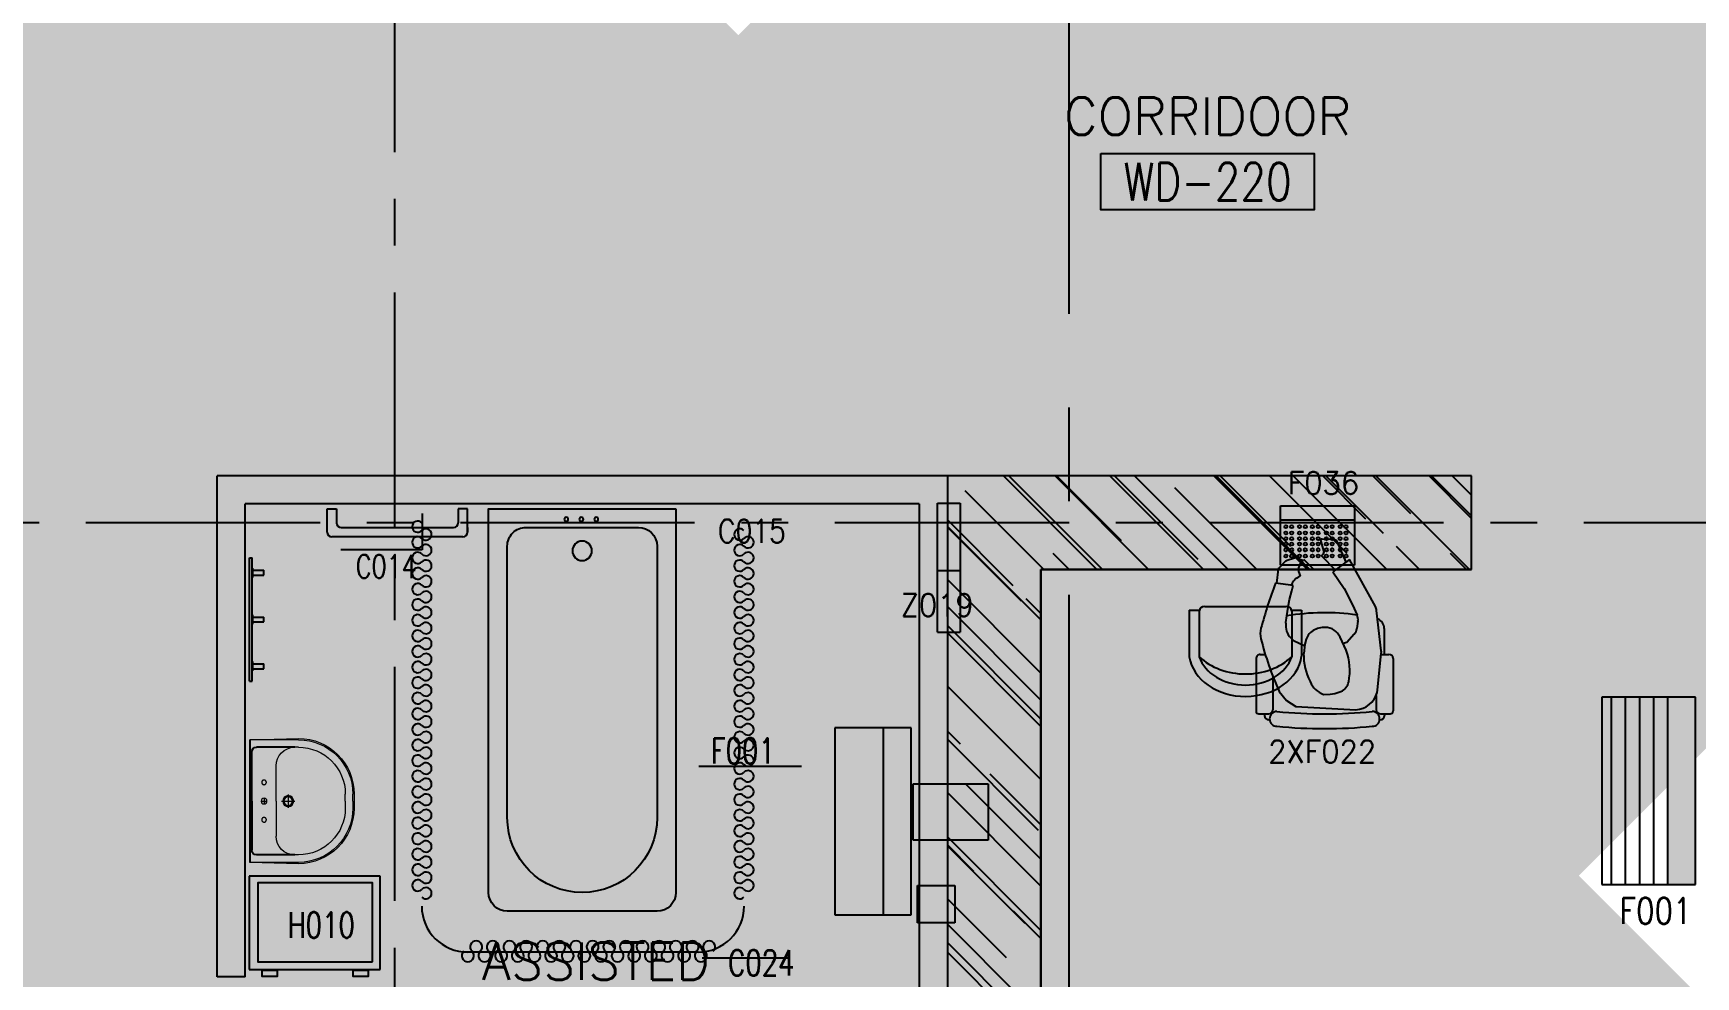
# Model space of a CAD drawing. Extents: x 88852.7 to 88945.7, y 39921.6 to 40001.1.
# Drawn here: x 88911.68 to 88920.56, y 39974.07 to 39979.11 of the extents above; entities that cross this region are included whole.
import ezdxf
from ezdxf.enums import TextEntityAlignment as Align

# ---------------------------------------------------------------- set-up
doc = ezdxf.new("R2010")
doc.units = 0
doc.header["$MEASUREMENT"] = 0
for name, pattern in [('CENTER', [2, 1.25, -0.25, 0.25, -0.25]), ('CENTERX2', [4, 2.5, -0.5, 0.5, -0.5]), ('DASHED', [0.75, 0.5, -0.25]), ('HIDDEN', [0.375, 0.25, -0.125])]:
    doc.linetypes.add(name, pattern=pattern)
doc.layers.get('0').update_dxf_attribs({"linetype": 'CONTINUOUS'})
for name, color, linetype in [('A-FUR-ACCES', 11, 'CONTINUOUS'), ('A-TEXT', 7, 'CONTINUOUS'), ('AXES', 11, 'CENTERX2'), ('AXES1', 11, 'CENTER'), ('COUNTER', 3, 'CONTINUOUS'), ('FIX', 3, 'CONTINUOUS'), ('FMCHAIR', 3, 'CONTINUOUS'), ('MEDICAL', 4, 'CONTINUOUS'), ('NON-MEDICAL', 4, 'CONTINUOUS'), ('RM-BOX', 4, 'CONTINUOUS'), ('RM-NAME', 2, 'CONTINUOUS'), ('RM-NO', 2, 'CONTINUOUS'), ('WALL', 4, 'CONTINUOUS')]:
    doc.layers.add(name, color=color, linetype=linetype)
doc.styles.add('ROMANS', font='ROMANS.shx', dxfattribs={"width": 0.6})
doc.dimstyles.new('DIM-OUT', dxfattribs={"dimscale": 0, "dimtxt": 0.24, "dimasz": 0.08, "dimexe": 0.02, "dimexo": 0.02, "dimgap": 0.05, "dimtad": 1, "dimdec": 0, "dimlfac": 1000, "dimzin": 0, "dimdsep": 46, "dimtxsty": 'ROMANS', "dimblk1": 'ARCHTICK', "dimblk2": 'ARCHTICK', "dimsah": 1, "dimcen": 0.01, "dimdle": 0.08, "dimclrd": 4, "dimclre": 4, "dimclrt": 2, "dimadec": 0, "dimazin": 0, "dimtp": 2, "dimtm": 2, "dimtfac": 0.1142857142857143, "dimtdec": 0, "dimtix": 1, "dimtmove": 2, "dimatfit": 3, "dimldrblk": 'ARCHTICK', "dimfxl": 0, "dimtolj": 1, "dimtzin": 0, "dimarcsym": 0})

# ---------------------------------------------------------------- blocks, each defined once
blk = doc.blocks.new('BTUB1')
at = {"layer": 'FIX'}
for points in [[(-500, -24.99999999994179), (-500.000000000422, -2074.999999999913, 0.4142135623731533), (-400.000000000422, -2174.999999999942), (399.9999999995925, -2174.999999999942, 0.4142135623730383), (499.9999999995925, -2074.999999999971), (500, -25.00000000005821)], [(-400.0000000003492, -1674.999999999884, 1.000000000000145), (399.999999999709, -1675.000000000058), (400.0000000000146, -224.9999999999709, 0.4142135623731539), (300.0000000000146, -124.9999999999418), (-300.0000000000582, -124.9999999999418, 0.4142135623730362), (-400.0000000000582, -224.9999999999127)]]:
    blk.add_lwpolyline(points, format="xyb", close=True, dxfattribs=at)
for centre, radius in [((-74.9795591521397, -81.48648175463313), 10.95359887008505), ((4.77570175024448, -81.48648175463313), 10.95359887008505), ((85.26771762718272, -81.48648175463313), 10.95359887008505), ((0.4967984504473861, -250.0434642324108), 52.17198843658438)]:
    blk.add_circle(centre, radius, dxfattribs=at)
blk = doc.blocks.new('LAV-003')
at = {"layer": 'FIX', "linetype": 'Continuous', "lineweight": 20}
for p, q in [((-327.5000000000582, -285), (-327.5000000000582, -25)), ((327.4999999999418, -285), (327.4999999999418, -25)), ((-5.820766091346741e-11, -165), (-187.5, -165)), ((-5.820766091346741e-11, -165), (187.4999999998836, -165)), ((-287.5000000000582, -284.9999999999854), (-287.5, -264.9999999998545)), ((287.4999999999418, -284.9999999999854), (287.4999999998836, -264.9999999998545)), ((-5.820766091346741e-11, -535), (-37.50000000005821, -535)), ((-5.820766091346741e-11, -575), (-37.50000000005821, -575)), ((-5.820766091346741e-11, -535), (37.49999999994179, -535)), ((-5.820766091346741e-11, -575), (37.49999999994179, -575))]:
    blk.add_line(p, q, dxfattribs=at)
at = {"layer": 'FIX', "linetype": 'ByBlock'}
blk.add_line((-327.5000000000582, -25), (327.4999999999418, -25), dxfattribs=at)
at = {"layer": 'FIX', "linetype": 'ByBlock', "ltscale": 0.3}
for p, q in [((-287.5, -264.999999999709), (-287.4999999997672, -59.99999999749707)), ((-1.164153218269348e-10, -34.99999999755528), (-262.4999999997672, -34.99999999752617)), ((0, -34.99999999755528), (262.4999999996508, -34.99999999752617)), ((287.4999999998836, -264.999999999709), (287.4999999996508, -59.99999999749707))]:
    blk.add_line(p, q, dxfattribs=at)
at = {"layer": 'FIX', "lineweight": 20}
for p, q in [((-2.497108653187752e-08, -85.39003150164353), (-2.497108653187752e-08, -116.4897162631896)), ((-15.61226091068238, -100.9398738824166), (15.48742383625358, -100.9398738824166))]:
    blk.add_line(p, q, dxfattribs=at)
at = {"layer": 'FIX', "linetype": 'DASHED', "lineweight": 20, "ltscale": 0.04}
for p, q in [((-35.66062099521514, -230.4694115376333), (36.59944407036528, -230.4694115376333)), ((-5.820766091346741e-11, -193.8699674672098), (-5.820766091346741e-11, -266.1300325327902))]:
    blk.add_line(p, q, dxfattribs=at)
at = {"layer": 'FIX', "linetype": 'Continuous', "lineweight": 20}
blk.add_lwpolyline([(294.8058491177508, -25.00000000005821), (-1.164153218269348e-10, -25), (-327.5000000000582, -25), (-334.5000000000582, -284.9999999999854, 0.414213562373095), (-37.50000000005821, -582), (-5.820766091346741e-11, -581.9999999982538), (37.49999999994179, -582, 0.414213562373095), (334.4999999999418, -285), (327.4999999999418, -25), (0, -25)], format="xyb", dxfattribs=at)
at = {"layer": 'FIX', "linetype": 'HIDDEN', "lineweight": 20, "ltscale": 0.05}
for centre in [(-100.0000000000582, -100.9398738824166), (99.99999997502891, -100.9398738824166)]:
    blk.add_circle(centre, 12.43987389819046, dxfattribs=at)
at = {"layer": 'FIX', "lineweight": 20}
for centre, radius in [((-2.497108653187752e-08, -100.9398738824166), 15.54984237273808), ((0.4694115375750698, -230), 29.5), ((0.4694115375750698, -230), 22.5)]:
    blk.add_circle(centre, radius, dxfattribs=at)
at = {"layer": 'FIX', "linetype": 'ByBlock', "ltscale": 0.3}
for centre, start, end in [((-262.4999999997672, -59.99999999752617), 90, 180), ((262.4999999996508, -59.99999999752617), 0, 90)]:
    blk.add_arc(centre, 25, start, end, dxfattribs=at)
at = {"layer": 'FIX', "linetype": 'Continuous', "lineweight": 20}
for centre, radius, start, end in [((-187.5, -265), 100, 90, 180), ((187.4999999998836, -265), 100, 0, 90), ((-37.50000000005821, -285), 290, 180, 270), ((-37.50000000005821, -285), 250, 180, 270), ((37.49999999994179, -285), 250, 270, 0), ((37.49999999994179, -285), 290, 270, 0)]:
    blk.add_arc(centre, radius, start, end, dxfattribs=at)
blk = doc.blocks.new('RM1')
at = {"layer": 'RM-BOX'}
blk.add_lwpolyline([(569.8908462408872, -200), (-569.890846240829, -200), (-569.8908462407999, -500), (569.8908462407999, -500)], close=True, dxfattribs=at)
at = {"layer": 'RM-NAME', "style": 'ROMANS'}
for tag, p in [('ROOMNAME1', (-5.820766091346741e-11, 323.8095238095266)), ('ROOMNAME2', (0, 0))]:
    blk.add_attdef(tag, text='', height=200, dxfattribs=at).set_placement(p, align=Align.MIDDLE)
at = {"layer": 'RM-NO', "style": 'ROMANS', "width": 0.8}
blk.add_attdef('ROOMNO', text='', height=200, dxfattribs=at).set_placement((0, -350), align=Align.MIDDLE)
blk = doc.blocks.new('CHR3')
for p, q in [((-0.03895675006788224, 0.4999760000500828), (-0.5582899366272613, 0.4999760000500828)), ((-0.03895675006788224, 0.4999760000500828), (-0.03895675006788224, 0.4117430000333115)), ((-0.05000000004656613, 0.4117430000333115), (-0.558289936510846, 0.4117430000333115)), ((0, 0.3617429999867454), (0, -0.3617429999867454)), ((-0.05000000004656613, -0.4117430000333115), (-0.5582899366272613, -0.4117430000333115)), ((-0.03895675006788224, -0.4108883768785745), (-0.03895675006788224, -0.4999759999336675)), ((-0.03895675006788224, -0.4999759999336675), (-0.5528236823156476, -0.4999759999336675))]:
    blk.add_line(p, q)
for centre, radius, start, end in [((-0.4965020129457116, 0.0003228241112083197), 0.5034590784632926, 97.0495004548534, 263.5769101350911), ((-0.4460437743691728, 0), 0.42676867150225, 105.2489814210795, 254.7510185789245), ((-0.2118696919642389, 2.328306436538696e-10), 0.5380885463929523, 130.0756014784637, 229.9243986024531), ((-0.05000000004656613, 0.3617429999867454), 0.05, 0, 90), ((-0.05000000004656613, -0.3617429999867454), 0.05, 270, 0)]:
    blk.add_arc(centre, radius, start, end)

msp = doc.modelspace()

# ---------------------------------------------------------------- hatches: boundary and pattern name
at = {"layer": 'A-FUR-ACCES', "linetype": 'ByBlock', "ltscale": 0.3}
msp.add_hatch(color=256, dxfattribs=at).paths.add_polyline_path([(88916.21764597285, 39975.40234692879), (88916.36764597286, 39975.40234692879), (88916.36764597286, 39974.40683957523), (88916.21764597285, 39974.40683957523)])
at = {"layer": 'COUNTER', "linetype": 'ByBlock'}
h = msp.add_hatch(dxfattribs=at)
h.set_pattern_fill('AR-RROOF', color=11, scale=0.3, angle=45, style=0)
h.set_pattern_definition([(135, (89182.75726354028, 39809.9798284667), (-0.2545584412271572, 0.6788225099390857), [4.5, -0.6, 1.5, -0.3]), (135, (89182.58119395177, 39810.36803008957), (0.4942676400493967, 0.07000357133746823), [0.9, -0.099, 1.8, -0.225]), (135, (89182.8315097523, 39810.26620671308), (-0.9609581156325181, 1.24521504166951), [2.4, -0.42, 1.2, -0.3])])
h.paths.add_polyline_path([(88917.06025844978, 39976.24956244051), (88917.06025844978, 39973.14956244051), (88916.96025844979, 39973.14956244051), (88916.96025844979, 39972.64956244051), (88917.06025844978, 39972.64956244051), (88917.06025844978, 39969.54956244052), (88919.3602584498, 39969.54955649884), (88919.3602584498, 39969.04955649884), (88916.56025844978, 39969.04956244052), (88916.56025844978, 39976.74956244051), (88919.36025844979, 39976.74956244051), (88919.36025844979, 39976.24956244051)])
at = {"layer": 'MEDICAL'}
msp.add_hatch(color=256, dxfattribs=at).paths.add_polyline_path([(88918.73464675834, 39976.51578317664), (88918.73464675834, 39976.58936445631), (88918.33914656765, 39976.58936445631), (88918.33914656765, 39976.51578317664)])
at = {"layer": 'NON-MEDICAL'}
msp.add_hatch(color=250, dxfattribs=at).paths.add_polyline_path([(88920.55585907835, 39975.56796841006), (88920.40585907835, 39975.56796841006), (88920.40585907835, 39974.56796841006), (88920.55585907835, 39974.56796841006)])

# ---------------------------------------------------------------- linework, layer by layer
at = {"layer": 'A-FUR-ACCES'}
for p, q in [((88913.24825844709, 39976.4745624432), (88913.24825844709, 39976.57456244319)), ((88913.24825844709, 39976.57456244319), (88913.29825844707, 39976.57456244319)), ((88913.29825844707, 39976.57456244319), (88913.29825844707, 39976.4995624432)), ((88913.94825844708, 39976.57456244319), (88913.94825844708, 39976.4995624432)), ((88913.99825844709, 39976.57456244319), (88913.94825844708, 39976.57456244319)), ((88913.99825844709, 39976.4745624432), (88913.99825844709, 39976.57456244319)), ((88913.24825844709, 39976.44956244319), (88913.24825844709, 39976.4745624432)), ((88913.32325844708, 39976.4745624432), (88913.92325844707, 39976.4745624432)), ((88913.99825844709, 39976.4745624432), (88913.99825844709, 39976.44956244319)), ((88913.99825844709, 39976.44956244319), (88913.99825844709, 39976.4745624432)), ((88913.97325844708, 39976.4245624432), (88913.27325844708, 39976.4245624432)), ((88916.36764597286, 39975.40483957523), (88915.95922133488, 39975.40483957523)), ((88915.95922133488, 39975.40483957523), (88915.95922133488, 39974.40483957523)), ((88916.21764597285, 39975.40483957523), (88916.21764597285, 39974.40483957523)), ((88916.36764597286, 39974.40483957523), (88916.36764597286, 39975.40483957523)), ((88915.95922133488, 39974.40483957523), (88916.36764597286, 39974.40483957523))]:
    msp.add_line(p, q, dxfattribs=at)
for centre, start, end in [((88913.27325844708, 39976.44956244319), 180, 270), ((88913.32325844708, 39976.4995624432), 180, 270), ((88913.92325844707, 39976.4995624432), 270, 0), ((88913.97325844708, 39976.44956244319), 270, 0)]:
    msp.add_arc(centre, 0.025, start, end, dxfattribs=at)
at = {"layer": 'AXES'}
msp.add_line((88917.21025844975, 39921.61526879654), (88917.21025844975, 40000.42794392369), dxfattribs=at)
at = {"layer": 'AXES1'}
for p, q in [((88913.61025844976, 39928.47956244052), (88913.61025844976, 39987.29956244052)), ((88913.61025844976, 39928.47956244052), (88913.61025844976, 39987.29956244052)), ((88935.21025844975, 39976.49956244052), (88876.97025844976, 39976.49956244052))]:
    msp.add_line(p, q, dxfattribs=at)
at = {"layer": 'COUNTER'}
for p, q in [((88919.36025844977, 39976.74956244052), (88916.56025844978, 39976.74956244052)), ((88916.56025844978, 39976.74956244052), (88916.56025844978, 39969.04956244052)), ((88919.36025844977, 39976.24956244052), (88919.36025844977, 39976.74956244052)), ((88919.36025844977, 39976.24956244052), (88919.36025844977, 39976.74956244052)), ((88919.36025844977, 39976.24956244052), (88917.06025844978, 39976.24956244052)), ((88919.36025844977, 39976.24956244052), (88917.06025844978, 39976.24956244052)), ((88917.06025844978, 39976.24956244052), (88917.06025844978, 39973.14956244052))]:
    msp.add_line(p, q, dxfattribs=at)
at = {"layer": 'COUNTER', "linetype": 'ByBlock'}
for p, q in [((88919.36025844977, 39976.74956244052), (88916.56025844978, 39976.74956244052)), ((88919.36025844977, 39976.74956244052), (88916.56025844978, 39976.74956244052)), ((88916.56025844978, 39976.74956244052), (88916.56025844978, 39969.04956244052)), ((88916.56025844978, 39976.74956244052), (88916.56025844978, 39969.04956244052)), ((88919.36025844977, 39976.24956244052), (88919.36025844977, 39976.74956244052)), ((88919.36025844977, 39976.24956244052), (88919.36025844977, 39976.74956244052)), ((88917.06025844978, 39976.24956244052), (88919.36025844977, 39976.24956244052)), ((88917.06025844978, 39976.24956244052), (88919.36025844977, 39976.24956244052)), ((88917.06025844978, 39973.14956244052), (88917.06025844978, 39976.24956244052)), ((88917.06025844978, 39973.14956244052), (88917.06025844978, 39976.24956244052))]:
    msp.add_line(p, q, dxfattribs=at)
at = {"layer": 'MEDICAL'}
for p, q in [((88916.50701900104, 39975.91516263986), (88916.50701900104, 39976.6036795953)), ((88916.50701900104, 39976.6036795953), (88916.62808513352, 39976.6036795953)), ((88916.62808513352, 39976.6036795953), (88916.62808513352, 39975.91516263986)), ((88918.33914656765, 39976.58936445631), (88918.73464675834, 39976.58936445631)), ((88918.33914656765, 39976.2721605819), (88918.33914656765, 39976.58936445631)), ((88918.73464675834, 39976.58936445631), (88918.73464675834, 39976.2721605819)), ((88918.33914656765, 39976.51578317664), (88918.73464675834, 39976.51578317664)), ((88918.73464675834, 39976.2721605819), (88918.33914656765, 39976.2721605819)), ((88916.50701900104, 39976.2436795953), (88916.62808513352, 39976.2436795953)), ((88916.50701900104, 39975.91516263986), (88916.62808513352, 39975.91516263986)), ((88916.37778797596, 39974.80425159396), (88916.37778797596, 39975.10425159396)), ((88916.37778797596, 39975.10425159396), (88916.77778797597, 39975.10425159396)), ((88916.77778797597, 39975.10425159396), (88916.77778797597, 39974.80425159396)), ((88916.77778797597, 39974.80425159396), (88916.37778797596, 39974.80425159396)), ((88912.83182537873, 39974.61253961175), (88912.83182537873, 39974.11253961175)), ((88913.53182537873, 39974.61253961175), (88912.83182537873, 39974.61253961175)), ((88913.53182537873, 39974.11253961175), (88913.53182537873, 39974.61253961175)), ((88916.40042102343, 39974.3626295628), (88916.40042102343, 39974.5626295628)), ((88916.40042102343, 39974.5626295628), (88916.60042102342, 39974.5626295628)), ((88916.60042102342, 39974.5626295628), (88916.60042102342, 39974.3626295628)), ((88916.60042102342, 39974.3626295628), (88916.40042102343, 39974.3626295628)), ((88915.22884718585, 39974.20578548953), (88913.98093075384, 39974.20578548953)), ((88912.83182537873, 39974.11253961175), (88913.53182537873, 39974.11253961175))]:
    msp.add_line(p, q, dxfattribs=at)
for points in [[(88913.48982537873, 39974.15453961175), (88913.48982537873, 39974.57653961175), (88912.87782537873, 39974.57653961175), (88912.87782537873, 39974.15453961175)], [(88912.90070071313, 39974.10971865946), (88912.98108329248, 39974.10971865946), (88912.98108329248, 39974.07636680222), (88912.90070071313, 39974.07636680222)], [(88913.38667987636, 39974.10971865946), (88913.46706245572, 39974.10971865946), (88913.46706245572, 39974.07636680222), (88913.38667987636, 39974.07636680222)]]:
    msp.add_lwpolyline(points, close=True, dxfattribs=at)
for centre in [(88918.36829986906, 39976.47839129333), (88918.36829986906, 39976.44516086981), (88918.39917860075, 39976.47839129333), (88918.39917860075, 39976.44516086981), (88918.44074600835, 39976.47839129333), (88918.44074600835, 39976.44516086981), (88918.47162474002, 39976.47839129333), (88918.47162474002, 39976.44516086981), (88918.5096295066, 39976.47839129333), (88918.5096295066, 39976.44516086981), (88918.54050823828, 39976.47839129333), (88918.54050823828, 39976.44516086981), (88918.58445099083, 39976.47839129333), (88918.58445099083, 39976.44516086981), (88918.61532972252, 39976.47839129333), (88918.61532972252, 39976.44516086981), (88918.65808480259, 39976.47839129333), (88918.65808480259, 39976.44516086981), (88918.68896353428, 39976.47839129333), (88918.68896353428, 39976.44516086981), (88918.36829986906, 39976.41430422608), (88918.36829986906, 39976.38582113546), (88918.36829986906, 39976.35496449173), (88918.39917860075, 39976.41430422608), (88918.39917860075, 39976.38582113546), (88918.39917860075, 39976.35496449173), (88918.44074600835, 39976.41430422608), (88918.44074600835, 39976.38582113546), (88918.44074600835, 39976.35496449173), (88918.47162474002, 39976.41430422608), (88918.47162474002, 39976.38582113546), (88918.47162474002, 39976.35496449173), (88918.5096295066, 39976.41430422608), (88918.5096295066, 39976.38582113546), (88918.5096295066, 39976.35496449173), (88918.54050823828, 39976.41430422608), (88918.54050823828, 39976.38582113546), (88918.54050823828, 39976.35496449173), (88918.58445099083, 39976.41430422608), (88918.58445099083, 39976.38582113546), (88918.58445099083, 39976.35496449173), (88918.61532972252, 39976.41430422608), (88918.61532972252, 39976.38582113546), (88918.61532972252, 39976.35496449173), (88918.65808480259, 39976.41430422608), (88918.65808480259, 39976.38582113546), (88918.65808480259, 39976.35496449173), (88918.68896353428, 39976.41430422608), (88918.68896353428, 39976.38582113546), (88918.68896353428, 39976.35496449173), (88918.36829986906, 39976.32173406821), (88918.39917860075, 39976.32173406821), (88918.44074600835, 39976.32173406821), (88918.47162474002, 39976.32173406821), (88918.5096295066, 39976.32173406821), (88918.54050823828, 39976.32173406821), (88918.58445099083, 39976.32173406821), (88918.61532972252, 39976.32173406821), (88918.65808480259, 39976.32173406821), (88918.68896353428, 39976.32173406821)]:
    msp.add_circle(centre, 0.008307549209072023, dxfattribs=at)
at = {"layer": 'MEDICAL', "color": 15}
for centre, radius, start, end in [((88913.73215679765, 39976.47839911888), 0.03022016358403887, 43.56836235558355, 316.4316376444165), ((88913.77594899057, 39976.4367424629), 0.0302201635840382, 223.5683623555836, 136.4316376444164), ((88915.45227122783, 39976.4367424629), 0.0302201635840382, 43.56836235558355, 316.4316376444165), ((88913.73215679765, 39976.39508580693), 0.03022016358403955, 43.56836235558355, 316.4316376444165), ((88913.77594899057, 39976.35342915095), 0.0302201635840382, 223.5683623555836, 136.4316376444164), ((88915.45227122783, 39976.35342915095), 0.0302201635840382, 43.56836235558355, 316.4316376444165), ((88915.49606342075, 39976.39508580692), 0.03022016358403955, 223.5683623555836, 136.4316376444164), ((88913.73215679765, 39976.31177249498), 0.03022016358403887, 43.56836235558355, 316.4316376444165), ((88913.77594899057, 39976.270115839), 0.0302201635840382, 223.5683623555836, 136.4316376444164), ((88915.45227122783, 39976.270115839), 0.0302201635840382, 43.56836235558355, 316.4316376444165), ((88915.49606342075, 39976.31177249497), 0.03022016358403887, 223.5683623555836, 136.4316376444164), ((88913.73215679765, 39976.22845918302), 0.03022016358403887, 43.56836235558355, 316.4316376444165), ((88913.77594899057, 39976.18680252705), 0.0302201635840382, 223.5683623555836, 136.4316376444164), ((88915.45227122783, 39976.18680252705), 0.0302201635840382, 43.56836235558355, 316.4316376444165), ((88915.49606342075, 39976.22845918302), 0.03022016358403887, 223.5683623555836, 136.4316376444164), ((88913.73215679765, 39976.14514587107), 0.03022016358403955, 43.56836235558355, 316.4316376444165), ((88913.73215679765, 39976.06183255911), 0.03022016358403887, 43.56836235558355, 316.4316376444165), ((88913.77594899057, 39976.10348921509), 0.0302201635840382, 223.5683623555836, 136.4316376444164), ((88915.45227122783, 39976.10348921509), 0.0302201635840382, 43.56836235558355, 316.4316376444165), ((88915.49606342075, 39976.14514587107), 0.03022016358403955, 223.5683623555836, 136.4316376444164), ((88915.49606342075, 39976.06183255912), 0.03022016358403887, 223.5683623555836, 136.4316376444164), ((88913.73215679765, 39975.97851924716), 0.03022016358403887, 43.56836235558355, 316.4316376444165), ((88913.77594899057, 39976.02017590314), 0.0302201635840382, 223.5683623555836, 136.4316376444164), ((88915.45227122783, 39976.02017590314), 0.0302201635840382, 43.56836235558355, 316.4316376444165), ((88915.49606342075, 39975.97851924717), 0.03022016358403887, 223.5683623555836, 136.4316376444164), ((88913.73215679765, 39975.89520593521), 0.03022016358403955, 43.56836235558355, 316.4316376444165), ((88913.77594899057, 39975.93686259119), 0.0302201635840382, 223.5683623555836, 136.4316376444164), ((88915.45227122783, 39975.93686259119), 0.0302201635840382, 43.56836235558355, 316.4316376444165), ((88915.49606342075, 39975.89520593522), 0.03022016358403955, 223.5683623555836, 136.4316376444164), ((88913.73215679765, 39975.81189262326), 0.03022016358403887, 43.56836235558355, 316.4316376444165), ((88913.77594899057, 39975.85354927924), 0.0302201635840382, 223.5683623555836, 136.4316376444164), ((88915.45227122783, 39975.85354927923), 0.0302201635840382, 43.56836235558355, 316.4316376444165), ((88915.49606342075, 39975.81189262326), 0.03022016358403887, 223.5683623555836, 136.4316376444164), ((88913.73215679765, 39975.7285793113), 0.03022016358403887, 43.56836235558355, 316.4316376444165), ((88913.77594899057, 39975.77023596728), 0.0302201635840382, 223.5683623555836, 136.4316376444164), ((88915.45227122783, 39975.77023596728), 0.0302201635840382, 43.56836235558355, 316.4316376444165), ((88915.49606342075, 39975.7285793113), 0.03022016358403887, 223.5683623555836, 136.4316376444164), ((88913.73215679765, 39975.64526599935), 0.03022016358403955, 43.56836235558355, 316.4316376444165), ((88913.77594899057, 39975.68692265533), 0.0302201635840382, 223.5683623555836, 136.4316376444164), ((88915.45227122783, 39975.68692265532), 0.0302201635840382, 43.56836235558355, 316.4316376444165), ((88915.49606342075, 39975.64526599935), 0.03022016358403955, 223.5683623555836, 136.4316376444164), ((88913.73215679765, 39975.5619526874), 0.03022016358403887, 43.56836235558355, 316.4316376444165), ((88913.77594899057, 39975.60360934337), 0.0302201635840382, 223.5683623555836, 136.4316376444164), ((88915.45227122783, 39975.60360934337), 0.0302201635840382, 43.56836235558355, 316.4316376444165), ((88915.49606342075, 39975.5619526874), 0.03022016358403887, 223.5683623555836, 136.4316376444164), ((88913.73215679765, 39975.47863937545), 0.03022016358403887, 43.56836235558355, 316.4316376444165), ((88913.77594899057, 39975.52029603142), 0.0302201635840382, 223.5683623555836, 136.4316376444164), ((88915.45227122783, 39975.52029603142), 0.0302201635840382, 43.56836235558355, 316.4316376444165), ((88915.49606342075, 39975.47863937545), 0.03022016358403887, 223.5683623555836, 136.4316376444164), ((88913.73215679765, 39975.3953260635), 0.03022016358403955, 43.56836235558355, 316.4316376444165), ((88913.77594899057, 39975.43698271947), 0.0302201635840382, 223.5683623555836, 136.4316376444164), ((88913.77594899057, 39975.35366940752), 0.0302201635840382, 223.5683623555836, 136.4316376444164), ((88915.45227122783, 39975.43698271948), 0.0302201635840382, 43.56836235558355, 316.4316376444165), ((88915.45227122783, 39975.35366940752), 0.0302201635840382, 43.56836235558355, 316.4316376444165), ((88915.49606342075, 39975.3953260635), 0.03022016358403955, 223.5683623555836, 136.4316376444164), ((88913.73215679765, 39975.31201275154), 0.03022016358403887, 43.56836235558355, 316.4316376444165), ((88913.77594899057, 39975.27035609556), 0.0302201635840382, 223.5683623555836, 136.4316376444164), ((88915.45227122783, 39975.27035609557), 0.0302201635840382, 43.56836235558355, 316.4316376444165), ((88915.49606342075, 39975.31201275154), 0.03022016358403887, 223.5683623555836, 136.4316376444164), ((88913.73215679765, 39975.22869943959), 0.03022016358403887, 43.56836235558355, 316.4316376444165), ((88913.77594899057, 39975.18704278361), 0.0302201635840382, 223.5683623555836, 136.4316376444164), ((88915.45227122783, 39975.18704278361), 0.0302201635840382, 43.56836235558355, 316.4316376444165), ((88915.49606342075, 39975.22869943958), 0.03022016358403887, 223.5683623555836, 136.4316376444164), ((88913.73215679765, 39975.14538612764), 0.03022016358403955, 43.56836235558355, 316.4316376444165), ((88913.77594899057, 39975.10372947166), 0.0302201635840382, 223.5683623555836, 136.4316376444164), ((88915.45227122783, 39975.10372947166), 0.0302201635840382, 43.56836235558355, 316.4316376444165), ((88915.49606342075, 39975.14538612763), 0.03022016358403955, 223.5683623555836, 136.4316376444164), ((88913.73215679765, 39975.06207281569), 0.03022016358403887, 43.56836235558355, 316.4316376444165), ((88913.77594899057, 39975.02041615971), 0.03022016358403752, 223.5683623555836, 136.4316376444164), ((88915.45227122783, 39975.02041615971), 0.03022016358403752, 43.56836235558355, 316.4316376444165), ((88915.49606342075, 39975.06207281568), 0.03022016358403887, 223.5683623555836, 136.4316376444164), ((88913.73215679765, 39974.97875950373), 0.03022016358403887, 43.56836235558355, 316.4316376444165), ((88913.77594899057, 39974.93710284775), 0.03022016358403887, 223.5683623555836, 136.4316376444164), ((88915.45227122783, 39974.93710284775), 0.03022016358403887, 43.56836235558355, 316.4316376444165), ((88915.49606342075, 39974.97875950373), 0.03022016358403887, 223.5683623555836, 136.4316376444164), ((88913.73215679765, 39974.89544619177), 0.03022016358404023, 43.56836235558355, 316.4316376444165), ((88913.77594899057, 39974.8537895358), 0.0302201635840361, 223.5683623555836, 136.4316376444164), ((88915.45227122783, 39974.8537895358), 0.0302201635840361, 43.56836235558355, 316.4316376444165), ((88915.49606342075, 39974.89544619177), 0.03022016358404023, 223.5683623555836, 136.4316376444164), ((88913.73215679765, 39974.81213287982), 0.03022016358403887, 43.56836235558355, 316.4316376444165), ((88913.73215679765, 39974.72881956787), 0.03022016358403887, 43.56836235558355, 316.4316376444165), ((88913.77594899057, 39974.77047622385), 0.03022016358403752, 223.5683623555836, 136.4316376444164), ((88915.45227122783, 39974.77047622385), 0.03022016358403752, 43.56836235558355, 316.4316376444165), ((88915.49606342075, 39974.81213287983), 0.03022016358403887, 223.5683623555836, 136.4316376444164), ((88915.49606342075, 39974.72881956788), 0.03022016358403887, 223.5683623555836, 136.4316376444164), ((88913.73215679765, 39974.64550625592), 0.03022016358404023, 43.56836235558355, 316.4316376444165), ((88913.77594899057, 39974.6871629119), 0.03022016358403887, 223.5683623555836, 136.4316376444164), ((88915.45227122783, 39974.6871629119), 0.03022016358403887, 43.56836235558355, 316.4316376444165), ((88915.49606342075, 39974.64550625593), 0.03022016358404023, 223.5683623555836, 136.4316376444164), ((88913.73215679765, 39974.56219294397), 0.03022016358403887, 43.56836235558355, 316.4316376444165), ((88913.77594899057, 39974.60384959995), 0.0302201635840361, 223.5683623555836, 136.4316376444164), ((88915.45227122783, 39974.60384959994), 0.0302201635840361, 43.56836235558355, 316.4316376444165), ((88915.49606342075, 39974.56219294397), 0.03022016358403887, 223.5683623555836, 136.4316376444164), ((88913.77594899057, 39974.52053628799), 0.03022016358403752, 223.5683623555836, 136.4316376444164), ((88915.45227122783, 39974.52053628799), 0.03022016358403752, 43.56836235558355, 316.4316376444165), ((88914.04398483752, 39974.23369380701), 0.03223484115630741, 313.5683623532261, 226.431637646774), ((88914.13285237028, 39974.23369380701), 0.03223484115630741, 313.5683623532261, 226.431637646774), ((88914.22171990303, 39974.23369380701), 0.03223484115630741, 313.5683623532261, 226.431637646774), ((88914.31058743577, 39974.23369380701), 0.03223484115630741, 313.5683623532261, 226.431637646774), ((88914.39945496853, 39974.23369380701), 0.03223484115630741, 313.5683623532261, 226.431637646774), ((88914.48832250127, 39974.23369380701), 0.03223484115630741, 313.5683623532261, 226.431637646774), ((88914.57719003402, 39974.23369380701), 0.03223484115630741, 313.5683623532261, 226.431637646774), ((88914.66605756678, 39974.23369380701), 0.03223484115630741, 313.5683623532261, 226.431637646774), ((88914.75492509952, 39974.23369380701), 0.03223484115630669, 313.5683623532261, 226.431637646774), ((88914.84379263228, 39974.23369380701), 0.03223484115630813, 313.5683623532261, 226.431637646774), ((88914.93266016502, 39974.23369380701), 0.03223484115630516, 313.5683623532261, 226.431637646774), ((88915.02152769777, 39974.23369380701), 0.03223484115630669, 313.5683623532261, 226.431637646774), ((88915.11039523053, 39974.23369380701), 0.03223484115630813, 313.5683623532261, 226.431637646774), ((88915.19926276327, 39974.23369380701), 0.03223484115630516, 313.5683623532261, 226.431637646774), ((88915.28813029602, 39974.23369380701), 0.03223484115630669, 313.5683623532261, 226.431637646774), ((88913.99955107116, 39974.18698213456), 0.03223484115630813, 133.568362353226, 46.43163764677395), ((88914.0884186039, 39974.18698213456), 0.03223484115630885, 133.568362353226, 46.43163764677395), ((88914.17728613665, 39974.18698213456), 0.03223484115630813, 133.568362353226, 46.43163764677395), ((88914.2661536694, 39974.18698213456), 0.03223484115630813, 133.568362353226, 46.43163764677395), ((88914.35502120215, 39974.18698213456), 0.03223484115630885, 133.568362353226, 46.43163764677395), ((88914.4438887349, 39974.18698213456), 0.03223484115630813, 133.568362353226, 46.43163764677395), ((88914.53275626765, 39974.18698213456), 0.03223484115630813, 133.568362353226, 46.43163764677395), ((88914.6216238004, 39974.18698213456), 0.03223484115630885, 133.568362353226, 46.43163764677395), ((88914.71049133314, 39974.18698213456), 0.03223484115630813, 133.568362353226, 46.43163764677395), ((88914.7993588659, 39974.18698213456), 0.03223484115630813, 133.568362353226, 46.43163764677395), ((88914.88822639865, 39974.18698213456), 0.03223484115630958, 133.568362353226, 46.43163764677395), ((88914.9770939314, 39974.18698213456), 0.03223484115630813, 133.568362353226, 46.43163764677395), ((88915.06596146415, 39974.18698213456), 0.03223484115630813, 133.568362353226, 46.43163764677395), ((88915.15482899689, 39974.18698213456), 0.03223484115630958, 133.568362353226, 46.43163764677395), ((88915.24369652965, 39974.18698213456), 0.03223484115630813, 133.568362353226, 46.43163764677395)]:
    msp.add_arc(centre, radius, start, end, dxfattribs=at)
at = {"layer": 'MEDICAL'}
for centre, start, end in [((88913.99937303255, 39974.45184848166), 180, 270), ((88915.22884718585, 39974.45184848166), 270, 7.016477563892661e-15)]:
    msp.add_arc(centre, 0.2460629921259841, start, end, dxfattribs=at)
at = {"layer": 'NON-MEDICAL'}
for p, q in [((88912.834197621, 39976.31286579147), (88912.846897621, 39976.31286579147)), ((88912.834197621, 39975.65246579148), (88912.834197621, 39976.31286579147)), ((88912.846897621, 39975.65246579148), (88912.846897621, 39976.31286579147)), ((88918.70783255609, 39976.30298293781), (88918.61857135892, 39976.23796092858)), ((88918.84640092507, 39976.05135567382), (88918.70783255609, 39976.30298293781)), ((88912.846897621, 39976.25766579148), (88912.851897621, 39976.25766579148)), ((88912.846897621, 39976.20766579148), (88912.851897621, 39976.20766579148)), ((88912.851897621, 39976.20766579148), (88912.851897621, 39976.25766579148)), ((88912.851897621, 39976.24536579148), (88912.91039762102, 39976.24536579148)), ((88912.851897621, 39976.21996579148), (88912.91039762102, 39976.21996579148)), ((88912.91039762102, 39976.21996579148), (88912.91039762102, 39976.24536579148)), ((88918.61857135892, 39976.23796092858), (88918.67872248008, 39976.14788407498)), ((88918.40749510546, 39976.16413204186), (88918.31281176711, 39976.17674489087)), ((88918.38810050864, 39976.08920291329), (88918.4002431531, 39976.13630353163)), ((88918.4002431531, 39976.13630353163), (88918.40749510546, 39976.16413204186)), ((88918.67872248008, 39976.14788407498), (88918.7234452806, 39976.06023114018)), ((88912.846897621, 39976.00766579148), (88912.851897621, 39976.00766579148)), ((88912.851897621, 39975.95766579148), (88912.851897621, 39976.00766579148)), ((88918.3687091583, 39975.96577634816), (88918.37274133945, 39976.00150387752)), ((88918.37274133945, 39976.00150387752), (88918.38001309584, 39976.04778883944)), ((88918.38001309584, 39976.04778883944), (88918.38810050864, 39976.08920291329)), ((88918.7234452806, 39976.06023114018), (88918.74844849872, 39976.0052081225)), ((88918.87775970271, 39975.81564197286), (88918.8530091051, 39976.03065428092)), ((88912.846897621, 39975.95766579148), (88912.851897621, 39975.95766579148)), ((88912.851897621, 39975.99536579148), (88912.91039762102, 39975.99536579148)), ((88912.851897621, 39975.96996579148), (88912.91039762102, 39975.96996579148)), ((88912.91039762102, 39975.96996579148), (88912.91039762102, 39975.99536579148)), ((88918.36830153393, 39975.96318180608), (88918.3687091583, 39975.96577634816)), ((88918.7529733852, 39975.97434703661), (88918.74760636552, 39975.9349368179)), ((88918.89332895273, 39975.93420849711), (88918.89332895273, 39975.79617089571)), ((88918.4129933888, 39975.86702714558), (88918.3951180989, 39975.88406372858)), ((88918.43492391038, 39975.85567710707), (88918.4129933888, 39975.86702714558)), ((88918.46869358845, 39975.84051189978), (88918.43492391038, 39975.85567710707)), ((88918.69290313449, 39975.86057612376), (88918.67416617929, 39975.85445830444)), ((88918.73326383677, 39975.90443926883), (88918.69290313449, 39975.86057612376)), ((88912.846897621, 39975.75766579148), (88912.851897621, 39975.75766579148)), ((88912.851897621, 39975.70766579148), (88912.851897621, 39975.75766579148)), ((88912.851897621, 39975.74536579148), (88912.91039762102, 39975.74536579148)), ((88912.91039762102, 39975.71996579148), (88912.91039762102, 39975.74536579148)), ((88918.20920284805, 39975.77367089571), (88918.20920284805, 39975.49405084793)), ((88918.23170284806, 39975.79617089571), (88918.25814590977, 39975.79617089571)), ((88918.85750706914, 39975.60574559101), (88918.8778337771, 39975.80345662531)), ((88918.87708472989, 39975.79617089571), (88918.91795284806, 39975.79617089571)), ((88918.94045284805, 39975.77367089571), (88918.94045284805, 39975.49405084793)), ((88912.834197621, 39975.65246579148), (88912.846897621, 39975.65246579148)), ((88912.846897621, 39975.70766579148), (88912.851897621, 39975.70766579148)), ((88912.851897621, 39975.71996579148), (88912.91039762102, 39975.71996579148)), ((88918.29920284805, 39975.6785553632), (88918.29920284805, 39975.50106536776)), ((88918.33301331883, 39975.59803587543), (88918.37121086795, 39975.5493500452)), ((88918.85045284806, 39975.57689693705), (88918.85045284806, 39975.50106536776)), ((88918.85590722624, 39975.59306900228), (88918.85750706914, 39975.60574559101)), ((88920.05585907835, 39975.56796841006), (88920.05585907835, 39974.56796841006)), ((88920.55585907835, 39975.56796841006), (88920.05585907835, 39975.56796841006)), ((88920.10585907835, 39975.56796841006), (88920.10585907835, 39974.56796841006)), ((88920.18085907835, 39975.56796841006), (88920.18085907835, 39974.56796841006)), ((88920.25585907836, 39975.56796841006), (88920.25585907836, 39974.56796841006)), ((88920.33085907836, 39975.56796841006), (88920.33085907836, 39974.56796841006)), ((88920.40585907835, 39975.56796841006), (88920.40585907835, 39974.56796841006)), ((88920.55585907835, 39974.56796841006), (88920.55585907835, 39975.56796841006)), ((88918.22456002055, 39975.47869367544), (88918.27683115574, 39975.47869367544)), ((88918.25420284805, 39975.47869367544), (88918.25420284805, 39975.47045700379)), ((88918.37121086795, 39975.5493500452), (88918.421574112, 39975.51772384846)), ((88918.421574112, 39975.51772384846), (88918.74132421166, 39975.50033383245)), ((88918.87282454038, 39975.47869367544), (88918.92509567556, 39975.47869367544)), ((88918.89545284805, 39975.47869367544), (88918.89545284805, 39975.47045700379)), ((88918.27729144163, 39975.44736841021), (88918.28112130644, 39975.44736841021)), ((88918.86853438968, 39975.44736841021), (88918.87236425448, 39975.44736841021)), ((88920.05585907835, 39974.56796841006), (88920.55585907835, 39974.56796841006))]:
    msp.add_line(p, q, dxfattribs=at)
for points in [[(88918.63156156366, 39976.24786143423), (88918.56228662503, 39976.31841279157, -0.4458327033937252), (88918.56288868948, 39976.32803386507), (88918.56479752857, 39976.32954470393, 0.3042703212343921), (88918.57141441002, 39976.35016423501), (88918.55545327827, 39976.40562532219, -0.5099825117139211), (88918.56190982685, 39976.41389340255), (88918.62363894077, 39976.41170771065, -0.2925229530919774), (88918.64087856661, 39976.39979770032), (88918.68753966616, 39976.28852628708)], [(88918.32049343786, 39976.17588037992), (88918.32962049975, 39976.25128580304, -0.1665035490112078), (88918.33438147226, 39976.26113085816), (88918.36810086896, 39976.295188084, -0.1166659625674936), (88918.37469119494, 39976.29930246959), (88918.41479704839, 39976.3128526259, -0.1815827009815398), (88918.4266560144, 39976.31245600624), (88918.45395051836, 39976.30115075599, -0.5662746669378486), (88918.45536941089, 39976.29160813268, 0.3727105944282916), (88918.44315714369, 39976.22019567724, -0.4583706138374994), (88918.4405131564, 39976.2120934808, 0.2106221932453479), (88918.39635266643, 39976.16561633575)], [(88918.46315349026, 39975.80036097841, 0.1280623441158444), (88918.4981806156, 39975.65099476105, 0.2157165500615503), (88918.56968177528, 39975.58284842901), (88918.6045936482, 39975.58368713592), (88918.62894808856, 39975.58776541805), (88918.66222864862, 39975.5983459011, 0.2424325322695824), (88918.7035966215, 39975.65034045801, 0.1365134315806742), (88918.69047696724, 39975.81839762172), (88918.65768375385, 39975.88821036435, 0.2971289954456431), (88918.57789788938, 39975.94033767668, 0.1389862809669886), (88918.51442701502, 39975.92376814524, 0.1051670998467702), (88918.48710620202, 39975.8995139974), (88918.47575616352, 39975.87758347583), (88918.47009266951, 39975.85159772263), (88918.46363656955, 39975.80044187263)]]:
    msp.add_lwpolyline(points, format="xyb", dxfattribs=at)
for centre, radius, start, end in [((88920.62760156083, 39975.29732360638), 2.476213557980929, 159.1975097266995, 165.0569985000941), ((88918.57482784806, 39974.8155255065), 1.20316816893951, 81.72399074351138, 99.66858929381516), ((88918.69723784468, 39975.981937295), 0.05625000000000219, 352.2449694766668, 24.43770249805431), ((88918.79712812278, 39976.02422168309), 0.05624999999999795, 6.566556198122019, 28.84109386015856), ((88918.34382211922, 39975.90682606433), 0.1125000000000038, 165.0569985000941, 194.2923245761395), ((88918.45721094497, 39975.94921339064), 0.08999999999999878, 171.0713364983283, 226.3761829685097), ((88918.69187082499, 39975.94252707629), 0.05625000000000147, 317.3812689705634, 352.2449694766668), ((88918.8379725437, 39975.93420849711), 0.05535640903710397, 7.016477563892661e-15, 68.59124572345677), ((88919.89933603576, 39976.30309967972), 1.717696661720425, 194.2923245761395, 204.2343941809917), ((88918.23170284806, 39975.77367089571), 0.02250000000000002, 89.99999999999999, 180), ((88918.8218787204, 39975.80920937502), 0.05625000000001264, 354.1300340711934, 6.566556198122019), ((88918.91795284806, 39975.77367089571), 0.02250000000000002, 7.016477563892661e-15, 89.99999999999999), ((88918.7355152669, 39975.62466795401), 0.1244697458104197, 272.6749388228234, 345.2934492574624), ((88918.22456002055, 39975.49405084793), 0.01535717249321152, 180, 270), ((88918.27729144163, 39975.47045700379), 0.02308859357190392, 180, 270), ((88918.27683115574, 39975.50106536776), 0.02237169231534555, 270, 7.016477563892661e-15), ((88918.32043294719, 39975.45184482002), 0.03956568391014696, 89.99999999999999, 270), ((88918.57482784806, 39978.02958454355), 2.550890868114696, 264.276500027282, 275.723499972718), ((88918.82922274893, 39975.45184482002), 0.03956568391014645, 270, 89.99999999999999), ((88918.87282454038, 39975.50106536776), 0.02237169231534555, 180, 270), ((88918.87236425448, 39975.47045700379), 0.02308859357190392, 270, 7.016477563892661e-15), ((88918.92509567556, 39975.49405084793), 0.01535717249321152, 270, 7.016477563892661e-15), ((88918.57482784806, 39978.02931159828), 2.629367922839181, 264.4478707113495, 275.5521292886505)]:
    msp.add_arc(centre, radius, start, end, dxfattribs=at)
at = {"layer": 'WALL'}
for p, q in [((88916.56025844978, 39976.74956244052), (88912.66025844977, 39976.74956244052)), ((88912.66025844977, 39974.07456244052), (88912.66025844977, 39976.74956244052)), ((88916.56025844978, 39976.74956244052), (88916.56025844978, 39969.04956244052)), ((88916.41025844977, 39976.59956244052), (88912.81025844978, 39976.59956244052)), ((88912.81025844978, 39974.07456244052), (88912.81025844978, 39976.59956244052)), ((88916.41025844977, 39976.59956244052), (88916.41025844977, 39972.97456244052)), ((88912.81025844978, 39974.07456244052), (88912.66025844977, 39974.07456244052))]:
    msp.add_line(p, q, dxfattribs=at)

# ---------------------------------------------------------------- block references
at = {"layer": 'FIX', "xscale": -0.001000000003841706, "yscale": 0.000999999996565748, "zscale": 0.001}
msp.add_blockref('BTUB1', (88914.61025844683, 39976.59956244319), dxfattribs=at)
at = {"layer": 'FIX', "xscale": -0.000999999996565748, "yscale": 0.000999999996565748, "zscale": 0.001, "rotation": 90}
msp.add_blockref('LAV-003', (88912.81025844728, 39975.01287310947), dxfattribs=at)
at = {"layer": 'FMCHAIR', "xscale": 0.4800000000032014, "yscale": 0.5999999999985448, "zscale": 0.54, "rotation": 90}
msp.add_blockref('CHR3', (88918.15251487272, 39976.05162277397), dxfattribs=at)
at = {"layer": 'RM-NAME'}
ref = msp.add_blockref('RM1', (88917.95026105086, 39978.67096150808), dxfattribs=dict(at, xscale=-0.001000000003841706, yscale=0.000999999996565748, zscale=0.001))
ref.add_attrib('ROOMNO', 'WD-220', dxfattribs={"layer": 'RM-NO', "height": 0.2, "style": 'ROMANS', "width": 0.8}).set_placement((88917.95026105086, 39978.32096150809), align=Align.MIDDLE)
ref.add_attrib('ROOMNAME2', 'CORRIDOOR', dxfattribs={"height": 0.2, "style": 'ROMANS'}).set_placement((88917.95026105086, 39978.67096150808), align=Align.MIDDLE)
ref = msp.add_blockref('RM1', (88914.6832613645, 39973.83456783771), dxfattribs=dict(at, xscale=-0.001000000003841706, yscale=0.000999999996565748, zscale=0.001))
ref.add_attrib('ROOMNO', 'WD-242', dxfattribs={"layer": 'RM-NO', "height": 0.2, "style": 'ROMANS', "width": 0.8}).set_placement((88914.6832613645, 39973.48456783771), align=Align.MIDDLE)
ref.add_attrib('ROOMNAME2', 'BATH', dxfattribs={"height": 0.2, "style": 'ROMANS'}).set_placement((88914.6832613645, 39973.83456783771), align=Align.MIDDLE)
ref.add_attrib('ROOMNAME1', 'ASSISTED', dxfattribs={"height": 0.2, "style": 'ROMANS'}).set_placement((88914.6832613645, 39974.15837736152), align=Align.MIDDLE)

# ---------------------------------------------------------------- texts
at = {"layer": 'A-TEXT', "color": 7, "ltscale": 400, "style": 'ROMANS'}
for s, height, width, p in [('F036', 0.1200000000000001, 0.95, (88918.37841360271, 39976.6521925171)), ('C015', 0.125, 0.8339742554873566, (88915.3353899108, 39976.39255235608)), ('Z019', 0.1200000000000001, 0.95, (88916.31109964581, 39975.99942083485)), ('2XF022', 0.1200000000000001, 0.95, (88918.27386736161, 39975.2165770748)), ('F001', 0.1382400000000001, 0.8339742554873566, (88920.14944761172, 39974.35718949274))]:
    msp.add_text(s, height=height, dxfattribs=dict(at, width=width)).set_placement(p)
at = {"layer": 'A-TEXT', "color": 7, "style": 'ROMANS', "width": 0.75}
for s, height, p in [('C014', 0.125, (88913.40094766294, 39976.20374192804)), ('F001', 0.1365202125818415, (88915.29691315713, 39975.21309428934)), ('H010', 0.1365202125818415, (88913.0367004944, 39974.28221366109)), ('C024', 0.1365202125818415, (88915.38912860499, 39974.08060722984))]:
    msp.add_text(s, height=height, dxfattribs=at).set_placement(p)

# ---------------------------------------------------------------- leaders
at = {"layer": 'A-TEXT'}
for points in [[(88913.75608976238, 39976.54874652443), (88913.75608976238, 39976.35477672288), (88913.32165441402, 39976.35477672288)], [(88915.78183934717, 39975.19795949209), (88915.23345092981, 39975.19795949209)], [(88915.25072514372, 39974.17521706881), (88915.72009256003, 39974.17521706881)]]:
    msp.add_leader(points, dimstyle='DIM-OUT', override={"dimscale": 1, "dimasz": 40}, dxfattribs=at)

doc.saveas('drawing.dxf')
